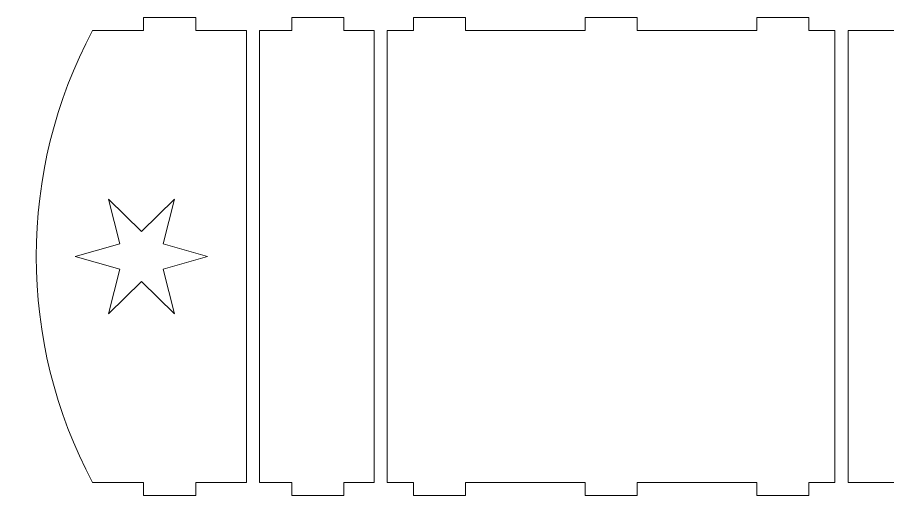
# Model space of a CAD drawing. Header units: millimetres. Extents: x 320 to 646, y 230 to 535.
# Drawn here: x 320.3 to 520.5, y 425.2 to 535.2 of the extents above; entities that cross this region are included whole.
import ezdxf

# ---------------------------------------------------------------- set-up
doc = ezdxf.new("R2010")
doc.units = ezdxf.units.MM
doc.header["$MEASUREMENT"] = 0
doc.layers.add('Camada 1', color=7, linetype='Continuous')

msp = doc.modelspace()

# ---------------------------------------------------------------- linework, layer by layer
at = {"layer": 'Camada 1', "color": 250, "lineweight": 20}
for points, knots in [([(349.3186, 425.2487), (349.3186, 425.2487), (361.3186, 425.2487), (361.3186, 425.2487), (361.3186, 425.2487), (361.3186, 425.2487), (361.3187, 428.2487), (361.3187, 428.2487), (361.3187, 428.2487), (361.3187, 428.2487), (373.0375, 428.2487), (373.0375, 428.2487), (373.0375, 428.2487), (373.0375, 428.2487), (373.0376, 532.2487), (373.0376, 532.2487), (373.0376, 532.2487), (373.0376, 532.2487), (361.3186, 532.2487), (361.3186, 532.2487), (361.3186, 532.2487), (361.3186, 532.2487), (361.3186, 535.2486), (361.3186, 535.2486), (361.3186, 535.2486), (361.3186, 535.2486), (349.3186, 535.2487), (349.3186, 535.2487), (349.3186, 535.2487), (349.3186, 535.2487), (349.3186, 532.2487), (349.3186, 532.2487), (349.3186, 532.2487), (349.3186, 532.2487), (337.5997, 532.2487), (337.5997, 532.2487), (337.5997, 532.2487), (320.2958, 499.7414), (320.2958, 460.7561), (337.5996, 428.2487), (337.5996, 428.2487), (337.5996, 428.2487), (349.3186, 428.2487), (349.3186, 428.2487), (349.3186, 428.2487), (349.3186, 428.2487), (349.3186, 425.2487), (349.3186, 425.2487)], [0, 0, 0, 0, 0.07692308, 0.07692308, 0.07692308, 0.07692308, 0.15384615, 0.15384615, 0.15384615, 0.15384615, 0.23076923, 0.23076923, 0.23076923, 0.23076923, 0.30769231, 0.30769231, 0.30769231, 0.30769231, 0.38461538, 0.38461538, 0.38461538, 0.38461538, 0.46153846, 0.46153846, 0.46153846, 0.46153846, 0.53846154, 0.53846154, 0.53846154, 0.53846154, 0.61538462, 0.61538462, 0.61538462, 0.61538462, 0.69230769, 0.69230769, 0.69230769, 0.69230769, 0.76923077, 0.76923077, 0.76923077, 0.76923077, 0.84615385, 0.84615385, 0.84615385, 0.84615385, 1, 1, 1, 1]), ([(376.0376, 532.2487), (376.0376, 532.2487), (376.0376, 428.2487), (376.0376, 428.2487), (376.0376, 428.2487), (376.0376, 428.2487), (383.4122, 428.2487), (383.4122, 428.2487), (383.4122, 428.2487), (383.4122, 428.2487), (383.4122, 425.2487), (383.4122, 425.2487), (383.4122, 425.2487), (383.4122, 425.2487), (395.4122, 425.2487), (395.4122, 425.2487), (395.4122, 425.2487), (395.4122, 425.2487), (395.4122, 428.2487), (395.4122, 428.2487), (395.4122, 428.2487), (395.4122, 428.2487), (402.4122, 428.2487), (402.4122, 428.2487), (402.4122, 428.2487), (402.4122, 428.2487), (402.4122, 532.2487), (402.4122, 532.2487), (402.4122, 532.2487), (402.4122, 532.2487), (395.4122, 532.2487), (395.4122, 532.2487), (395.4122, 532.2487), (395.4122, 532.2487), (395.4122, 535.2487), (395.4122, 535.2487), (395.4122, 535.2487), (395.4122, 535.2487), (383.4122, 535.2487), (383.4122, 535.2487), (383.4122, 535.2487), (383.4122, 535.2487), (383.4122, 532.2487), (383.4122, 532.2487), (383.4122, 532.2487), (383.4122, 532.2487), (376.0376, 532.2487), (376.0376, 532.2487)], [0, 0, 0, 0, 0.07692308, 0.07692308, 0.07692308, 0.07692308, 0.15384615, 0.15384615, 0.15384615, 0.15384615, 0.23076923, 0.23076923, 0.23076923, 0.23076923, 0.30769231, 0.30769231, 0.30769231, 0.30769231, 0.38461538, 0.38461538, 0.38461538, 0.38461538, 0.46153846, 0.46153846, 0.46153846, 0.46153846, 0.53846154, 0.53846154, 0.53846154, 0.53846154, 0.61538462, 0.61538462, 0.61538462, 0.61538462, 0.69230769, 0.69230769, 0.69230769, 0.69230769, 0.76923077, 0.76923077, 0.76923077, 0.76923077, 0.84615385, 0.84615385, 0.84615385, 0.84615385, 1, 1, 1, 1]), ([(508.4264, 428.2487), (508.4264, 428.2487), (508.4264, 532.2487), (508.4264, 532.2487), (508.4264, 532.2487), (508.4264, 532.2487), (502.4264, 532.2487), (502.4264, 532.2487), (502.4264, 532.2487), (502.4264, 532.2487), (502.4264, 535.2487), (502.4264, 535.2487), (502.4264, 535.2487), (502.4264, 535.2487), (490.4264, 535.2487), (490.4264, 535.2487), (490.4264, 535.2487), (490.4264, 535.2487), (490.4264, 532.2487), (490.4264, 532.2487), (490.4264, 532.2487), (490.4264, 532.2487), (462.9193, 532.2487), (462.9193, 532.2487), (462.9193, 532.2487), (462.9193, 532.2487), (462.9193, 535.2487), (462.9193, 535.2487), (462.9193, 535.2487), (462.9193, 535.2487), (450.9193, 535.2487), (450.9193, 535.2487), (450.9193, 535.2487), (450.9193, 535.2487), (450.9193, 532.2487), (450.9193, 532.2487), (450.9193, 532.2487), (450.9193, 532.2487), (423.4122, 532.2487), (423.4122, 532.2487), (423.4122, 532.2487), (423.4122, 532.2487), (423.4122, 535.2487), (423.4122, 535.2487), (423.4122, 535.2487), (423.4122, 535.2487), (411.4122, 535.2487), (411.4122, 535.2487), (411.4122, 535.2487), (411.4122, 535.2487), (411.4122, 532.2487), (411.4122, 532.2487), (411.4122, 532.2487), (411.4122, 532.2487), (405.4122, 532.2487), (405.4122, 532.2487), (405.4122, 532.2487), (405.4122, 532.2487), (405.4122, 428.2487), (405.4122, 428.2487), (405.4122, 428.2487), (405.4122, 428.2487), (411.4122, 428.2487), (411.4122, 428.2487), (411.4122, 428.2487), (411.4122, 428.2487), (411.4122, 425.2487), (411.4122, 425.2487), (411.4122, 425.2487), (411.4122, 425.2487), (423.4122, 425.2487), (423.4122, 425.2487), (423.4122, 425.2487), (423.4122, 425.2487), (423.4122, 428.2487), (423.4122, 428.2487), (423.4122, 428.2487), (423.4122, 428.2487), (450.9193, 428.2487), (450.9193, 428.2487), (450.9193, 428.2487), (450.9193, 428.2487), (450.9193, 425.2487), (450.9193, 425.2487), (450.9193, 425.2487), (450.9193, 425.2487), (462.9193, 425.2487), (462.9193, 425.2487), (462.9193, 425.2487), (462.9193, 425.2487), (462.9193, 428.2487), (462.9193, 428.2487), (462.9193, 428.2487), (462.9193, 428.2487), (490.4264, 428.2487), (490.4264, 428.2487), (490.4264, 428.2487), (490.4264, 428.2487), (490.4264, 425.2487), (490.4264, 425.2487), (490.4264, 425.2487), (490.4264, 425.2487), (502.4264, 425.2487), (502.4264, 425.2487), (502.4264, 425.2487), (502.4264, 425.2487), (502.4264, 428.2487), (502.4264, 428.2487), (502.4264, 428.2487), (502.4264, 428.2487), (508.4264, 428.2487), (508.4264, 428.2487)], [0, 0, 0, 0, 0.03448276, 0.03448276, 0.03448276, 0.03448276, 0.06896552, 0.06896552, 0.06896552, 0.06896552, 0.10344828, 0.10344828, 0.10344828, 0.10344828, 0.13793103, 0.13793103, 0.13793103, 0.13793103, 0.17241379, 0.17241379, 0.17241379, 0.17241379, 0.20689655, 0.20689655, 0.20689655, 0.20689655, 0.24137931, 0.24137931, 0.24137931, 0.24137931, 0.27586207, 0.27586207, 0.27586207, 0.27586207, 0.31034483, 0.31034483, 0.31034483, 0.31034483, 0.34482759, 0.34482759, 0.34482759, 0.34482759, 0.37931034, 0.37931034, 0.37931034, 0.37931034, 0.4137931, 0.4137931, 0.4137931, 0.4137931, 0.44827586, 0.44827586, 0.44827586, 0.44827586, 0.48275862, 0.48275862, 0.48275862, 0.48275862, 0.51724138, 0.51724138, 0.51724138, 0.51724138, 0.55172414, 0.55172414, 0.55172414, 0.55172414, 0.5862069, 0.5862069, 0.5862069, 0.5862069, 0.62068966, 0.62068966, 0.62068966, 0.62068966, 0.65517241, 0.65517241, 0.65517241, 0.65517241, 0.68965517, 0.68965517, 0.68965517, 0.68965517, 0.72413793, 0.72413793, 0.72413793, 0.72413793, 0.75862069, 0.75862069, 0.75862069, 0.75862069, 0.79310345, 0.79310345, 0.79310345, 0.79310345, 0.82758621, 0.82758621, 0.82758621, 0.82758621, 0.86206897, 0.86206897, 0.86206897, 0.86206897, 0.89655172, 0.89655172, 0.89655172, 0.89655172, 0.93103448, 0.93103448, 0.93103448, 0.93103448, 1, 1, 1, 1]), ([(511.4264, 532.2487), (511.4264, 532.2487), (511.4264, 428.2488), (511.4264, 428.2488), (511.4264, 428.2488), (511.4264, 428.2488), (522.4094, 428.2488), (522.4094, 428.2488), (522.4094, 428.2488), (522.4094, 428.2488), (522.4094, 425.2488), (522.4094, 425.2488), (522.4094, 425.2488), (522.4094, 425.2488), (534.4094, 425.2488), (534.4094, 425.2488), (534.4094, 425.2488), (534.4094, 425.2488), (534.4094, 428.2488), (534.4094, 428.2488), (534.4094, 428.2488), (534.4094, 428.2488), (544.4094, 428.2488), (544.4094, 428.2488), (544.4094, 428.2488), (544.4094, 428.2488), (544.4094, 532.2487), (544.4094, 532.2487), (544.4094, 532.2487), (544.4094, 532.2487), (534.4094, 532.2487), (534.4094, 532.2487), (534.4094, 532.2487), (534.4094, 532.2487), (534.4094, 535.2487), (534.4094, 535.2487), (534.4094, 535.2487), (534.4094, 535.2487), (522.4094, 535.2487), (522.4094, 535.2487), (522.4094, 535.2487), (522.4094, 535.2487), (522.4094, 532.2487), (522.4094, 532.2487), (522.4094, 532.2487), (522.4094, 532.2487), (511.4264, 532.2487), (511.4264, 532.2487)], [0, 0, 0, 0, 0.07692308, 0.07692308, 0.07692308, 0.07692308, 0.15384615, 0.15384615, 0.15384615, 0.15384615, 0.23076923, 0.23076923, 0.23076923, 0.23076923, 0.30769231, 0.30769231, 0.30769231, 0.30769231, 0.38461538, 0.38461538, 0.38461538, 0.38461538, 0.46153846, 0.46153846, 0.46153846, 0.46153846, 0.53846154, 0.53846154, 0.53846154, 0.53846154, 0.61538462, 0.61538462, 0.61538462, 0.61538462, 0.69230769, 0.69230769, 0.69230769, 0.69230769, 0.76923077, 0.76923077, 0.76923077, 0.76923077, 0.84615385, 0.84615385, 0.84615385, 0.84615385, 1, 1, 1, 1]), ([(353.8296, 483.1354), (353.8296, 483.1354), (364.0496, 480.2487), (364.0496, 480.2487), (364.0496, 480.2487), (364.0496, 480.2487), (353.8297, 477.3619), (353.8297, 477.3619), (353.8297, 477.3619), (353.8297, 477.3619), (356.4396, 467.0678), (356.4396, 467.0678), (356.4396, 467.0678), (356.4396, 467.0678), (348.8297, 474.4752), (348.8297, 474.4752), (348.8297, 474.4752), (348.8297, 474.4752), (341.2197, 467.0678), (341.2197, 467.0678), (341.2197, 467.0678), (341.2197, 467.0678), (343.8297, 477.362), (343.8297, 477.362), (343.8297, 477.362), (343.8297, 477.362), (333.6098, 480.2487), (333.6098, 480.2487), (333.6098, 480.2487), (333.6098, 480.2487), (343.8297, 483.1354), (343.8297, 483.1354), (343.8297, 483.1354), (343.8297, 483.1354), (341.2197, 493.4295), (341.2197, 493.4295), (341.2197, 493.4295), (341.2197, 493.4295), (348.8297, 486.0222), (348.8297, 486.0222), (348.8297, 486.0222), (348.8297, 486.0222), (356.4396, 493.4295), (356.4396, 493.4295), (356.4396, 493.4295), (356.4396, 493.4295), (353.8296, 483.1354), (353.8296, 483.1354)], [0, 0, 0, 0, 0.07692308, 0.07692308, 0.07692308, 0.07692308, 0.15384615, 0.15384615, 0.15384615, 0.15384615, 0.23076923, 0.23076923, 0.23076923, 0.23076923, 0.30769231, 0.30769231, 0.30769231, 0.30769231, 0.38461538, 0.38461538, 0.38461538, 0.38461538, 0.46153846, 0.46153846, 0.46153846, 0.46153846, 0.53846154, 0.53846154, 0.53846154, 0.53846154, 0.61538462, 0.61538462, 0.61538462, 0.61538462, 0.69230769, 0.69230769, 0.69230769, 0.69230769, 0.76923077, 0.76923077, 0.76923077, 0.76923077, 0.84615385, 0.84615385, 0.84615385, 0.84615385, 1, 1, 1, 1])]:
    msp.add_open_spline(points, degree=3, knots=knots, dxfattribs=at)

doc.saveas('drawing.dxf')
